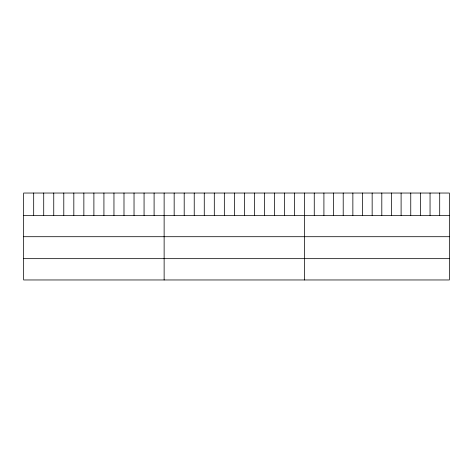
<?xml version="1.0" encoding="UTF-8"?>
<svg xmlns="http://www.w3.org/2000/svg" width="473" height="473" viewBox="0 0 473 473"><rect width="100%" height="100%" fill="white"/><g stroke="black" fill="none" stroke-linecap="round" stroke-linejoin="round"><path stroke-width="0.71" d="M449.35 215.404L449.35 279.963L23.65 279.963L23.65 193.037L449.35 193.037L449.35 215.404L23.65 215.404M23.65 236.707L449.35 236.707M23.65 258.66L449.35 258.66M439.701 193.037L439.701 215.404M430.052 193.037L430.052 215.404M420.402 193.037L420.402 215.404M410.753 193.037L410.753 215.404M401.104 193.037L401.104 215.404M391.455 193.037L391.455 215.404M381.806 193.037L381.806 215.404M372.156 193.037L372.156 215.404M362.507 193.037L362.507 215.404M352.858 193.037L352.858 215.404M343.209 193.037L343.209 215.404M333.56 193.037L333.56 215.404M323.91 193.037L323.91 215.404M314.261 193.037L314.261 215.404M304.612 193.037L304.612 279.963M294.578 193.037L294.578 215.404M284.545 193.037L284.545 215.404M274.511 193.037L274.511 215.404M264.472 193.037L264.472 215.404M254.439 193.037L254.439 215.404M244.405 193.037L244.405 215.404M234.371 193.037L234.371 215.404M224.338 193.037L224.338 215.404M214.304 193.037L214.304 215.404M204.271 193.037L204.271 215.404M194.232 193.037L194.232 215.404M184.198 193.037L184.198 215.404M174.165 193.037L174.165 215.404M164.131 193.037L164.131 279.963M154.097 193.037L154.097 215.404M144.064 193.037L144.064 215.404M134.03 193.037L134.03 215.404M123.991 193.037L123.991 215.404M113.958 193.037L113.958 215.404M103.924 193.037L103.924 215.404M93.891 193.037L93.891 215.404M83.857 193.037L83.857 215.404M73.823 193.037L73.823 215.404M63.79 193.037L63.79 215.404M53.751 193.037L53.751 215.404M43.717 193.037L43.717 215.404M33.684 193.037L33.684 215.404"/></g></svg>
